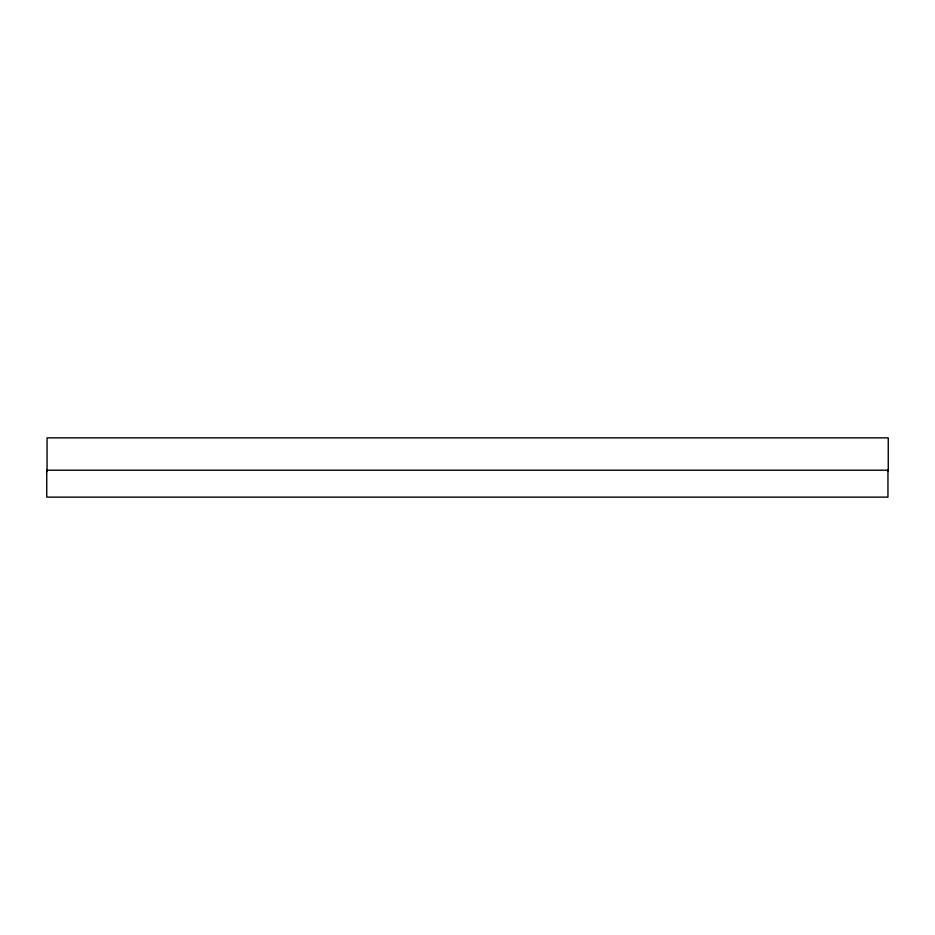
<?xml version="1.0" encoding="UTF-8"?>
<svg xmlns="http://www.w3.org/2000/svg" width="935" height="935" viewBox="0 0 935 935"><rect width="100%" height="100%" fill="white"/><g stroke="black" fill="none" stroke-linecap="round" stroke-linejoin="round"><path stroke-width="1.4" d="M888.25 471.52L888.25 437.872L47.054 437.872L47.054 471.52M887.946 470.212L46.75 470.212L46.75 497.128L887.946 497.128L887.946 470.212"/></g></svg>
